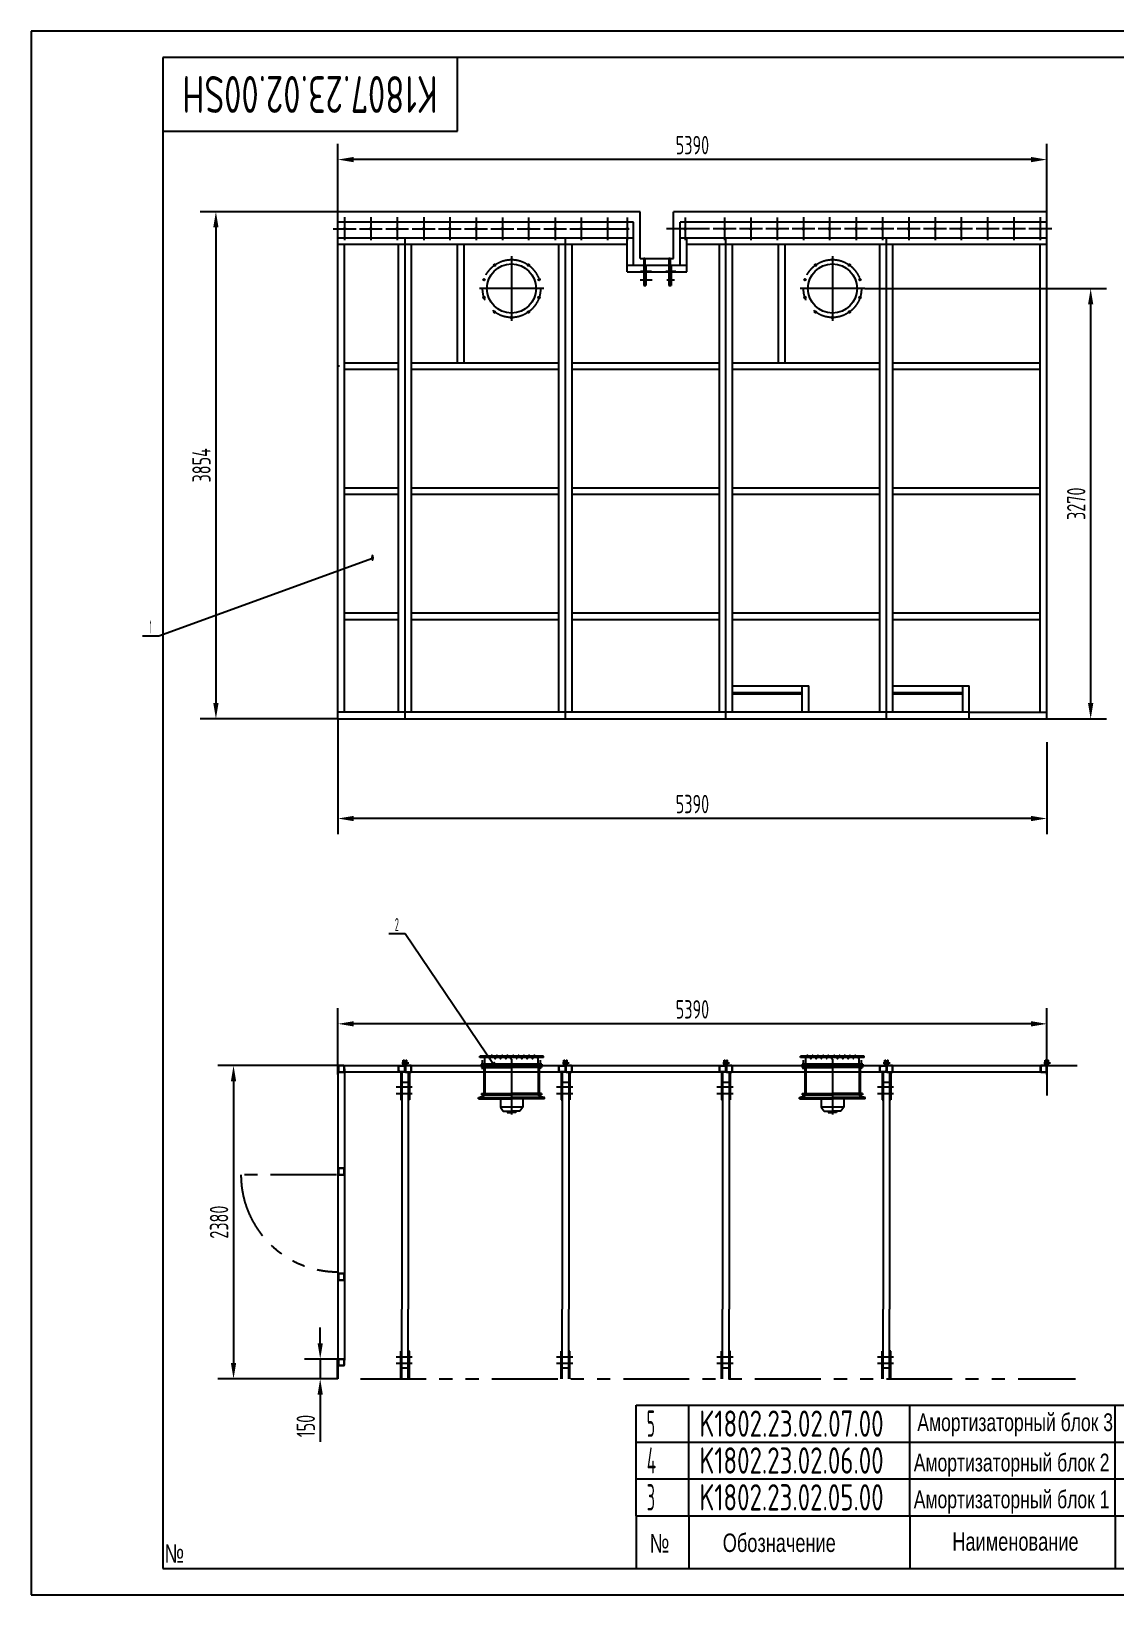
# Model space of a CAD drawing. Header units: millimetres. Extents: x 0 to 16800, y -462 to 11880.
# Drawn here: x 0 to 8246, y 0 to 11880 of the extents above; entities that cross this region are included whole.
import ezdxf
from ezdxf.enums import TextEntityAlignment as Align

# ---------------------------------------------------------------- set-up
doc = ezdxf.new("R2010")
doc.units = ezdxf.units.MM
doc.header["$LTSCALE"] = 400
for name, pattern in [('F', [0.75, 0.5, -0.25]), ('G', [2, 1.25, -0.25, 0.25, -0.25]), ('K', [2.5, 1.25, -0.25, 0.25, -0.25, 0.25, -0.25])]:
    doc.linetypes.add(name, pattern=pattern)
for name, color, linetype in [('01', 7, 'Continuous'), ('02', 1, 'Continuous'), ('04', 2, 'F'), ('05', 4, 'G'), ('07', 6, 'K'), ('08', 1, 'Continuous'), ('11', 3, 'Continuous')]:
    doc.layers.add(name, color=color, linetype=linetype)
doc.styles.get("Standard").update_dxf_attribs({"font": 'isocp', "width": 0.707, "bigfont": 'intecad.shx'})
doc.dimstyles.new('INTE', dxfattribs={"dimscale": 40, "dimtxt": 3.5, "dimasz": 3, "dimexe": 3, "dimexo": 0, "dimgap": 1, "dimtad": 1, "dimdec": 0, "dimdsep": 46, "dimtxsty": 'Standard', "dimcen": 0, "dimclrd": 1, "dimclre": 1, "dimclrt": 3, "dimadec": 0, "dimazin": 0, "dimtfac": 1, "dimtdec": 0, "dimtmove": 0, "dimatfit": 0, "dimfxl": 1, "dimarcsym": 0})

# ---------------------------------------------------------------- blocks, each defined once
blk = doc.blocks.new('wqerqw')
at = {"layer": '01', "color": 7, "linetype": 'Continuous'}
for centre, radius in [((6936, 16718), 187), ((6807, 16896), 6), ((6936, 16938), 6), ((7065, 16896), 6), ((6727, 16786), 6), ((7145, 16786), 6), ((6727, 16650), 6), ((7145, 16650), 6), ((6807, 16540), 6), ((7065, 16540), 6), ((6936, 16498), 6)]:
    blk.add_circle(centre, radius, dxfattribs=at)
at = {"layer": '05', "color": 4, "linetype": 'G'}
for p, q in [((6801, 16904), (6813, 16888)), ((6936, 16948), (6936, 16928)), ((7071, 16904), (7059, 16888)), ((6717, 16789), (6736, 16783)), ((7155, 16789), (7136, 16783)), ((6717, 16647), (6736, 16653)), ((7155, 16647), (7136, 16653)), ((6801, 16532), (6813, 16548)), ((7071, 16532), (7059, 16548)), ((6936, 16488), (6936, 16508))]:
    blk.add_line(p, q, dxfattribs=at)
at = {"layer": '05'}
for p, q in [((6936, 16963), (6936, 16473)), ((7181, 16718), (6691, 16718))]:
    blk.add_line(p, q, dxfattribs=at)
at = {"layer": '05', "color": 4, "linetype": 'G'}
blk.add_circle((6936, 16718), 220, dxfattribs=at)
blk = doc.blocks.new('rewerew')
at = {"layer": '01'}
for centre in [(27407, 13228), (27607, 13228), (27807, 13228), (28009, 13228), (28207, 13228)]:
    blk.add_circle(centre, 6, dxfattribs=at)
at = {"layer": '05'}
for p, q in [((27407, 13315), (27407, 13141)), ((27607, 13315), (27607, 13141)), ((27807, 13315), (27807, 13141)), ((28009, 13315), (28009, 13141)), ((28207, 13315), (28207, 13141)), ((27320, 13228), (27494, 13228)), ((27520, 13228), (27694, 13228)), ((27720, 13228), (27894, 13228)), ((27922, 13228), (28096, 13228)), ((28120, 13228), (28294, 13228))]:
    blk.add_line(p, q, dxfattribs=at)
blk = doc.blocks.new('*D948')
at = {"layer": '08', "color": 1, "lineweight": -2}
for p, q in [((2332, 10509), (2332, 11025)), ((7722, 10509), (7722, 11025)), ((7602, 10905), (2452, 10905))]:
    blk.add_line(p, q, dxfattribs=at)
at = {"layer": '08', "color": 1}
for points in [[(2452, 10925), (2452, 10885), (2332, 10905)], [(7602, 10925), (7602, 10885), (7722, 10905)]]:
    blk.add_solid(points, dxfattribs=at)
at = {"layer": 'Defpoints', "color": 0}
for p in [(2332, 10905), (2332, 10509), (7722, 10509)]:
    blk.add_point(p, dxfattribs=at)
at = {"layer": '08', "color": 3, "insert": (5027, 11015), "char_height": 140, "attachment_point": 5}
blk.add_mtext('5390', dxfattribs=at)
blk = doc.blocks.new('rewr')
at = {"layer": '02'}
h = blk.add_hatch(dxfattribs=at)
h.set_pattern_fill('LINE', color=256, scale=3, angle=45, style=0)
h.set_pattern_definition([(135, (68457.715, 3182.257), (6.735192, 6.735192), [])])
h.paths.add_polyline_path([(34658, 13773), (34696, 13773, -0.414214), (34702, 13767), (34702, 13729, -0.414214), (34696, 13723), (34658, 13723, -0.414214), (34652, 13729), (34652, 13767, -0.414214)])
h.paths.add_polyline_path([(34658, 13770, 0.414214), (34655, 13767), (34655, 13729, 0.414214), (34658, 13726), (34696, 13726, 0.414214), (34699, 13729), (34699, 13767, 0.414214), (34696, 13770)], flags=16)
at = {"layer": '01', "color": 7, "linetype": 'Continuous'}
for p, q in [((34652, 13767), (34652, 13729)), ((34655, 13767), (34655, 13729)), ((34696, 13773), (34658, 13773)), ((34696, 13770), (34658, 13770)), ((34658, 13726), (34696, 13726)), ((34658, 13723), (34696, 13723)), ((34699, 13729), (34699, 13767)), ((34702, 13729), (34702, 13767))]:
    blk.add_line(p, q, dxfattribs=at)
for centre, radius, start, end in [((34658, 13767), 6, 90, 180), ((34658, 13729), 6, 180, 270), ((34658, 13767), 3, 90, 180), ((34658, 13729), 3, 180, 270), ((34696, 13767), 6, 0, 90), ((34696, 13767), 3, 0, 90), ((34696, 13729), 3, 270, 0), ((34696, 13729), 6, 270, 0)]:
    blk.add_arc(centre, radius, start, end, dxfattribs=at)
blk = doc.blocks.new('*D950')
at = {"layer": '08', "color": 1, "lineweight": -2}
for p, q in [((2332, 6655), (2332, 5778)), ((7722, 6478), (7722, 5778)), ((7602, 5898), (2452, 5898))]:
    blk.add_line(p, q, dxfattribs=at)
at = {"layer": '08', "color": 1}
for points in [[(2452, 5918), (2452, 5878), (2332, 5898)], [(7602, 5918), (7602, 5878), (7722, 5898)]]:
    blk.add_solid(points, dxfattribs=at)
at = {"layer": 'Defpoints', "color": 0}
for p in [(2332, 6655), (7722, 6478), (2332, 5898)]:
    blk.add_point(p, dxfattribs=at)
at = {"layer": '08', "color": 3, "insert": (5027, 6008), "char_height": 140, "attachment_point": 5}
blk.add_mtext('5390', dxfattribs=at)
blk = doc.blocks.new('*D951')
at = {"layer": '08', "color": 1, "lineweight": -2}
for p, q in [((2332, 10509), (1284, 10509)), ((1404, 10389), (1404, 6775)), ((2332, 6655), (1284, 6655))]:
    blk.add_line(p, q, dxfattribs=at)
at = {"layer": '08', "color": 1}
for points in [[(1384, 10389), (1424, 10389), (1404, 10509)], [(1384, 6775), (1424, 6775), (1404, 6655)]]:
    blk.add_solid(points, dxfattribs=at)
at = {"layer": 'Defpoints', "color": 0}
for p in [(2332, 10509), (1404, 6655), (2332, 6655)]:
    blk.add_point(p, dxfattribs=at)
at = {"layer": '08', "color": 3, "insert": (1294, 8582), "char_height": 140, "attachment_point": 5, "rotation": 90}
blk.add_mtext('3854', dxfattribs=at)
blk = doc.blocks.new('*D952')
at = {"layer": '08', "color": 1, "lineweight": -2}
for p, q in [((6337, 9925), (8175, 9925)), ((8055, 6775), (8055, 9805)), ((7722, 6655), (8175, 6655))]:
    blk.add_line(p, q, dxfattribs=at)
at = {"layer": '08', "color": 1}
for points in [[(8035, 9805), (8075, 9805), (8055, 9925)], [(8035, 6775), (8075, 6775), (8055, 6655)]]:
    blk.add_solid(points, dxfattribs=at)
at = {"layer": 'Defpoints', "color": 0}
for p in [(6337, 9925), (8055, 9925), (7722, 6655)]:
    blk.add_point(p, dxfattribs=at)
at = {"layer": '08', "color": 3, "insert": (7945, 8290), "char_height": 140, "attachment_point": 5, "rotation": 90}
blk.add_mtext('3270', dxfattribs=at)
blk = doc.blocks.new('*D954')
at = {"layer": '08', "color": 1, "lineweight": -2}
for p, q in [((2332, 3954), (2332, 4458)), ((7722, 3954), (7722, 4458)), ((7602, 4338), (2452, 4338))]:
    blk.add_line(p, q, dxfattribs=at)
at = {"layer": '08', "color": 1}
for points in [[(2452, 4358), (2452, 4318), (2332, 4338)], [(7602, 4358), (7602, 4318), (7722, 4338)]]:
    blk.add_solid(points, dxfattribs=at)
at = {"layer": 'Defpoints', "color": 0}
for p in [(2332, 4338), (2332, 3954), (7722, 3954)]:
    blk.add_point(p, dxfattribs=at)
at = {"layer": '08', "color": 3, "insert": (5027, 4448), "char_height": 140, "attachment_point": 5}
blk.add_mtext('5390', dxfattribs=at)
blk = doc.blocks.new('*D955')
at = {"layer": '08', "color": 1, "lineweight": -2}
for p, q in [((2342, 4021), (1418, 4021)), ((1538, 3901), (1538, 1761)), ((2327, 1641), (1418, 1641))]:
    blk.add_line(p, q, dxfattribs=at)
at = {"layer": '08', "color": 1}
for points in [[(1518, 3901), (1558, 3901), (1538, 4021)], [(1518, 1761), (1558, 1761), (1538, 1641)]]:
    blk.add_solid(points, dxfattribs=at)
at = {"layer": 'Defpoints', "color": 0}
for p in [(2342, 4021), (1538, 1641), (2327, 1641)]:
    blk.add_point(p, dxfattribs=at)
at = {"layer": '08', "color": 3, "insert": (1428, 2831), "char_height": 140, "attachment_point": 5, "rotation": 90}
blk.add_mtext('2380', dxfattribs=at)
blk = doc.blocks.new('*D956')
at = {"layer": '08', "color": 1, "lineweight": -2}
for p, q in [((2197, 1911), (2197, 2031)), ((2327, 1791), (2077, 1791)), ((2197, 1791), (2197, 1641)), ((2322, 1641), (2077, 1641)), ((2197, 1521), (2197, 1163))]:
    blk.add_line(p, q, dxfattribs=at)
at = {"layer": '08', "color": 1}
for points in [[(2177, 1911), (2217, 1911), (2197, 1791)], [(2177, 1521), (2217, 1521), (2197, 1641)]]:
    blk.add_solid(points, dxfattribs=at)
at = {"layer": 'Defpoints', "color": 0}
for p in [(2327, 1791), (2197, 1641), (2322, 1641)]:
    blk.add_point(p, dxfattribs=at)
at = {"layer": '08', "color": 3, "insert": (2087, 1282), "char_height": 140, "attachment_point": 5, "rotation": 90}
blk.add_mtext('150', dxfattribs=at)
blk = doc.blocks.new('weqeqw')
for p, q in [((5931, 16968), (5941, 16968)), ((5931, 16968), (5931, 16718)), ((5941, 16968), (5941, 16718)), ((5963, 16947), (5963, 16718)), ((5971, 16947), (5963, 16947)), ((5971, 16947), (5971, 16718)), ((6169, 16928), (5971, 16928)), ((6169, 16947), (6169, 16718)), ((6177, 16947), (6169, 16947)), ((6177, 16947), (6177, 16718)), ((6177, 16947), (6177, 16718)), ((5931, 16468), (5931, 16718)), ((5941, 16468), (5941, 16718)), ((5963, 16489), (5963, 16718)), ((5971, 16489), (5971, 16718)), ((6169, 16489), (6169, 16718)), ((6177, 16489), (6177, 16718)), ((6177, 16489), (6177, 16718)), ((5931, 16468), (5941, 16468)), ((5971, 16489), (5963, 16489)), ((6169, 16508), (5971, 16508)), ((6177, 16489), (6169, 16489))]:
    blk.add_line(p, q)
for centre, start, end in [((6037, 16983), 188.968, 220.2792), ((6037, 16453), 139.7208, 171.032)]:
    blk.add_arc(centre, 97.8, start, end)
at = {"layer": '01', "color": 7, "linetype": 'Continuous'}
for p, q in [((6185, 16948), (6185, 16488)), ((6195, 16948), (6185, 16948)), ((6195, 16948), (6195, 16488)), ((6195, 16920), (6245, 16920)), ((6244, 16919), (6260, 16894)), ((6244, 16879), (6260, 16854)), ((6245, 16960), (6245, 16476)), ((6245, 16960), (6255, 16960)), ((6255, 16960), (6255, 16476)), ((6260, 16894), (6260, 16888)), ((5931, 16804), (5869, 16804)), ((6244, 16839), (6260, 16814)), ((6244, 16799), (6260, 16774)), ((6244, 16759), (6260, 16734)), ((6260, 16854), (6260, 16848)), ((6260, 16814), (6260, 16808)), ((6260, 16774), (6260, 16768)), ((5931, 16633), (5869, 16633)), ((6244, 16714), (6260, 16689)), ((6244, 16675), (6260, 16650)), ((6244, 16635), (6260, 16610)), ((6260, 16734), (6260, 16728)), ((6260, 16689), (6260, 16683)), ((6260, 16650), (6260, 16644)), ((6195, 16516), (6245, 16516)), ((6244, 16595), (6260, 16570)), ((6244, 16555), (6260, 16530)), ((6260, 16610), (6260, 16604)), ((6260, 16570), (6260, 16564)), ((6260, 16530), (6260, 16524)), ((6195, 16488), (6185, 16488)), ((6245, 16476), (6255, 16476))]:
    blk.add_line(p, q, dxfattribs=at)
at = {"layer": '01'}
for p, q in [((5869, 16804), (5837, 16782)), ((5837, 16782), (5837, 16718)), ((5869, 16804), (5869, 16633)), ((5837, 16750), (5829, 16750)), ((5829, 16750), (5829, 16718)), ((5829, 16686), (5829, 16718)), ((5837, 16686), (5829, 16686)), ((5837, 16654), (5837, 16718)), ((5869, 16633), (5837, 16654))]:
    blk.add_line(p, q, dxfattribs=at)
at = {"layer": '01', "color": 7, "linetype": 'Continuous'}
for centre in [(6241, 16917), (6241, 16877), (6241, 16837), (6241, 16797), (6241, 16757), (6241, 16713), (6241, 16674), (6241, 16634), (6241, 16594), (6241, 16554)]:
    blk.add_circle(centre, 2.89, dxfattribs=at)
at = {"layer": '04', "color": 2, "linetype": 'F'}
for p, q in [((6177, 16920), (5963, 16920)), ((6177, 16516), (5963, 16516))]:
    blk.add_line(p, q, dxfattribs=at)
at = {"layer": '05'}
blk.add_line((6160, 16938), (6190, 16938), dxfattribs=at)
at = {"layer": '05', "color": 4, "linetype": 'G'}
for p, q in [((6189, 16938), (6225, 16938)), ((6233, 16718), (5812, 16718)), ((6158, 16498), (6197, 16498)), ((6189, 16498), (6225, 16498))]:
    blk.add_line(p, q, dxfattribs=at)
blk = doc.blocks.new('rewrewrwerwe')
at = {"layer": '01'}
for p, q in [((3474, 3004), (3474, 2794)), ((3482, 3004), (3482, 1203)), ((3532, 3004), (3532, 1203)), ((3540, 3004), (3540, 2794)), ((3482, 674), (3482, 1203)), ((3532, 674), (3532, 1203)), ((3474, 674), (3474, 884)), ((3540, 674), (3540, 884))]:
    blk.add_line(p, q, dxfattribs=at)
at = {"layer": '01', "color": 7, "linetype": 'Continuous'}
for p, q in [((3532, 2924), (3482, 2924)), ((3474, 2794), (3482, 2794)), ((3540, 2794), (3532, 2794)), ((3474, 884), (3482, 884)), ((3540, 884), (3532, 884)), ((3532, 754), (3482, 754))]:
    blk.add_line(p, q, dxfattribs=at)
at = {"layer": '05', "color": 142, "linetype": 'G'}
for p, q in [((3562, 2889), (3439, 2889)), ((3562, 2839), (3439, 2839)), ((3562, 839), (3439, 839)), ((3562, 789), (3439, 789))]:
    blk.add_line(p, q, dxfattribs=at)
blk = doc.blocks.new('*U980', base_point=(251.96, 168.31))
at = {"layer": '01'}
for p, q in [((251.96, 168.31), (251.96, 182.31)), ((195.96, 168.31), (251.96, 168.31))]:
    blk.add_line(p, q, dxfattribs=at)
blk = doc.blocks.new('*U981')
at = {"layer": '04'}
blk.add_blockref('*U980', (0, 0), dxfattribs=at)
blk = doc.blocks.new('*U982')
at = {"layer": '01'}
for points in [[(415, 292), (25, 292)], [(25, 292), (25, 5)], [(415, 5), (415, 292)], [(25, 5), (415, 5)]]:
    blk.add_lwpolyline(points, dxfattribs=at)
at = {"layer": '02'}
for points in [[(420, 297), (0, 297)], [(0, 297), (0, 0)], [(420, 0), (420, 297)], [(0, 0), (420, 0)]]:
    blk.add_lwpolyline(points, dxfattribs=at)
blk = doc.blocks.new('*U989')
at = {"layer": '01'}
for p, q in [((0, -280), (0, 0)), ((4800, -280), (4800, 0))]:
    blk.add_line(p, q, dxfattribs=at)
at = {"layer": '02'}
for p, q in [((0, 0), (400, 0)), ((400, -280), (400, 0)), ((400, 0), (2080, 0)), ((2080, -280), (2080, 0)), ((2080, 0), (3640, 0)), ((3640, -280), (3640, 0)), ((3640, 0), (4040, 0)), ((4040, -280), (4040, 0)), ((4040, 0), (4800, 0))]:
    blk.add_line(p, q, dxfattribs=at)
blk = doc.blocks.new('*U990')
at = {"layer": '01'}
for p, q in [((0, -280), (0, 0)), ((4800, -280), (4800, 0))]:
    blk.add_line(p, q, dxfattribs=at)
at = {"layer": '02'}
for p, q in [((0, 0), (400, 0)), ((400, -280), (400, 0)), ((400, 0), (2080, 0)), ((2080, -280), (2080, 0)), ((2080, 0), (3640, 0)), ((3640, -280), (3640, 0)), ((3640, 0), (4040, 0)), ((4040, -280), (4040, 0)), ((4040, 0), (4800, 0))]:
    blk.add_line(p, q, dxfattribs=at)
blk = doc.blocks.new('*U991')
at = {"layer": '01'}
for p, q in [((0, -280), (0, 0)), ((0, 0), (400, 0)), ((400, 0), (2080, 0)), ((2080, 0), (3640, 0)), ((3640, 0), (4040, 0)), ((4040, 0), (4800, 0)), ((4800, -280), (4800, 0))]:
    blk.add_line(p, q, dxfattribs=at)
at = {"layer": '02'}
for p, q in [((400, -280), (400, 0)), ((2080, -280), (2080, 0)), ((3640, -280), (3640, 0)), ((4040, -280), (4040, 0))]:
    blk.add_line(p, q, dxfattribs=at)

msp = doc.modelspace()

# ---------------------------------------------------------------- linework, layer by layer
for p, q in [((4600, 600), (9385.1, 600)), ((4600, 600), (4600, 200)), ((5000, 600), (5000, 200)), ((6680, 600), (6680, 200)), ((8240, 600), (8240, 200))]:
    msp.add_line(p, q)
at = {"layer": '01', "color": 7, "linetype": 'Continuous'}
for p, q in [((2331.9, 6655.2), (2331.9, 10508.9)), ((4629.9, 10508.9), (2331.9, 10508.9)), ((4629.9, 10153.3), (4629.9, 10508.9)), ((7721.9, 10508.9), (4883.9, 10508.9)), ((4883.9, 10153.3), (4883.9, 10508.9)), ((7721.9, 6655.2), (7721.9, 10508.9)), ((4579.9, 10428.9), (2331.9, 10428.9)), ((4579.9, 10103.3), (4579.9, 10428.9)), ((7721.9, 10428.9), (4933.9, 10428.9)), ((4933.9, 10103.3), (4933.9, 10428.9)), ((4579.9, 10308.9), (2331.9, 10308.9)), ((4529.9, 10258.9), (2331.9, 10258.9)), ((2381.9, 6705.2), (2381.9, 10258.9)), ((2791.9, 6705.2), (2791.9, 10258.9)), ((2841.9, 6655.2), (2841.9, 10308.9)), ((2891.9, 6705.2), (2891.9, 10258.9)), ((3241.9, 9358.9), (3241.9, 10258.9)), ((3291.9, 9358.9), (3291.9, 10258.9)), ((4011.9, 6705.2), (4011.9, 10258.9)), ((4061.9, 6655.2), (4061.9, 10308.9)), ((4111.9, 6705.2), (4111.9, 10258.9)), ((4529.9, 10053.3), (4529.9, 10308.9)), ((7721.9, 10308.9), (4933.9, 10308.9)), ((4983.9, 10053.3), (4983.9, 10308.9)), ((7721.9, 10258.9), (4983.9, 10258.9)), ((5231.9, 6705.2), (5231.9, 10258.9)), ((5281.9, 6655.2), (5281.9, 10308.9)), ((5331.9, 6705.2), (5331.9, 10258.9)), ((5681.9, 9358.9), (5681.9, 10258.9)), ((5731.9, 9358.9), (5731.9, 10258.9)), ((6451.9, 6705.2), (6451.9, 10258.9)), ((6501.9, 6655.2), (6501.9, 10308.9)), ((6551.9, 6705.2), (6551.9, 10258.9)), ((7671.9, 6705.2), (7671.9, 10258.9)), ((4529.9, 10103.3), (4656.9, 10103.3)), ((4629.9, 10153.3), (4883.9, 10153.3)), ((4656.9, 10155.9), (4656.9, 10103.3)), ((4656.9, 10155.9), (4664.9, 10155.9)), ((4656.9, 10103.3), (4848.9, 10103.3)), ((4664.9, 10155.9), (4664.9, 10103.3)), ((4664.9, 10103.3), (4848.9, 10103.3)), ((4848.9, 10155.9), (4848.9, 10103.3)), ((4848.9, 10155.9), (4856.9, 10155.9)), ((4848.9, 10103.3), (4983.9, 10103.3)), ((4856.9, 10155.9), (4856.9, 10103.3)), ((4529.9, 10053.3), (4656.9, 10053.3)), ((4656.9, 10053.3), (4848.9, 10053.3)), ((4848.9, 10053.3), (4983.9, 10053.3)), ((2791.9, 9358.9), (2381.9, 9358.9)), ((2791.9, 9308.9), (2381.9, 9308.9)), ((4011.9, 9358.9), (2891.9, 9358.9)), ((4011.9, 9308.9), (2891.9, 9308.9)), ((5231.9, 9358.9), (4111.9, 9358.9)), ((5231.9, 9308.9), (4111.9, 9308.9)), ((6451.9, 9358.9), (5331.9, 9358.9)), ((6451.9, 9308.9), (5331.9, 9308.9)), ((7671.9, 9358.9), (6551.9, 9358.9)), ((7671.9, 9308.9), (6551.9, 9308.9)), ((2791.9, 8408.9), (2381.9, 8408.9)), ((2791.9, 8358.9), (2381.9, 8358.9)), ((4011.9, 8408.9), (2891.9, 8408.9)), ((4011.9, 8358.9), (2891.9, 8358.9)), ((5231.9, 8408.9), (4111.9, 8408.9)), ((5231.9, 8358.9), (4111.9, 8358.9)), ((6451.9, 8408.9), (5331.9, 8408.9)), ((6451.9, 8358.9), (5331.9, 8358.9)), ((7671.9, 8408.9), (6551.9, 8408.9)), ((7671.9, 8358.9), (6551.9, 8358.9)), ((2791.9, 7458.9), (2381.9, 7458.9)), ((2791.9, 7408.9), (2381.9, 7408.9)), ((4011.9, 7458.9), (2891.9, 7458.9)), ((4011.9, 7408.9), (2891.9, 7408.9)), ((5231.9, 7458.9), (4111.9, 7458.9)), ((5231.9, 7408.9), (4111.9, 7408.9)), ((6451.9, 7458.9), (5331.9, 7458.9)), ((6451.9, 7408.9), (5331.9, 7408.9)), ((7671.9, 7458.9), (6551.9, 7458.9)), ((7671.9, 7408.9), (6551.9, 7408.9)), ((5331.9, 6905.2), (5911.9, 6905.2)), ((5861.9, 6705.2), (5861.9, 6905.2)), ((5911.9, 6705.2), (5911.9, 6905.2)), ((6551.9, 6905.2), (7131.9, 6905.2)), ((7081.9, 6705.2), (7081.9, 6905.2)), ((7131.9, 6655.2), (7131.9, 6905.2)), ((5331.9, 6855.2), (5861.9, 6855.2)), ((5331.9, 6845.2), (5861.9, 6845.2)), ((6551.9, 6855.2), (7081.9, 6855.2)), ((6551.9, 6845.2), (7081.9, 6845.2)), ((5911.9, 6705.2), (2331.9, 6705.2)), ((2331.9, 6655.2), (5341.9, 6655.2)), ((5341.9, 6655.2), (7131.9, 6655.2)), ((7131.9, 6705.2), (5911.9, 6705.2)), ((7071.9, 6655.2), (7721.9, 6655.2)), ((7131.9, 6705.2), (7721.9, 6705.2)), ((2828.9, 4021), (2828.9, 4061)), ((2836.9, 4021), (2836.9, 4061)), ((2846.9, 4021), (2846.9, 4061)), ((2854.9, 4021), (2854.9, 4061)), ((4048.9, 4021), (4048.9, 4061)), ((4056.9, 4021), (4056.9, 4061)), ((4066.9, 4021), (4066.9, 4061)), ((4074.9, 4021), (4074.9, 4061)), ((5268.9, 4021), (5268.9, 4061)), ((5276.9, 4021), (5276.9, 4061)), ((5286.9, 4021), (5286.9, 4061)), ((5294.9, 4021), (5294.9, 4061)), ((6488.9, 4021), (6488.9, 4061)), ((6496.9, 4021), (6496.9, 4061)), ((6506.9, 4021), (6506.9, 4061)), ((6514.9, 4021), (6514.9, 4061)), ((7708.9, 4021), (7708.9, 4061)), ((7716.9, 4021), (7716.9, 4061)), ((7726.9, 4021), (7726.9, 4061)), ((7734.9, 4021), (7734.9, 4061)), ((2331.9, 4015), (2331.9, 1783.6)), ((2375.9, 4021), (7677.9, 4021)), ((7677.9, 3971), (2375.9, 3971)), ((2381.9, 3996), (2381.9, 1781.4)), ((2816.9, 3971), (2816.9, 3068.4)), ((2866.9, 3971), (2866.9, 3068.4)), ((4048.9, 4021), (4056.9, 4021)), ((4066.9, 4021), (4074.9, 4021)), ((5268.9, 4021), (5276.9, 4021)), ((5286.9, 4021), (5294.9, 4021)), ((6488.9, 4021), (6496.9, 4021)), ((6506.9, 4021), (6514.9, 4021)), ((2866.9, 3891), (2816.9, 3891)), ((2808.9, 3761), (2816.9, 3761)), ((2874.9, 3761), (2866.9, 3761)), ((2816.9, 3068.4), (2816.9, 2568.4)), ((2866.9, 3068.4), (2866.9, 2568.4)), ((2326.9, 1791), (2326.9, 1641)), ((2326.9, 1791), (2331.9, 1791)), ((2808.9, 1851), (2816.9, 1851)), ((2874.9, 1851), (2866.9, 1851)), ((2331.9, 1747), (2331.9, 1641)), ((2866.9, 1721), (2816.9, 1721)), ((2331.9, 1641), (2326.9, 1641))]:
    msp.add_line(p, q, dxfattribs=at)
at = {"layer": '01'}
for p, q in [((4672.9, 10053.3), (4848.9, 10053.3)), ((2828.9, 4061), (2836.9, 4061)), ((2846.9, 4061), (2854.9, 4061)), ((4048.9, 4061), (4056.9, 4061)), ((4066.9, 4061), (4074.9, 4061)), ((5268.9, 4061), (5276.9, 4061)), ((5286.9, 4061), (5294.9, 4061)), ((6488.9, 4061), (6496.9, 4061)), ((6506.9, 4061), (6514.9, 4061)), ((7708.9, 4061), (7716.9, 4061)), ((7726.9, 4061), (7734.9, 4061)), ((2808.9, 3971), (2808.9, 3761)), ((2874.9, 3971), (2874.9, 3761)), ((7726.9, 4021), (7734.9, 4021)), ((2816.9, 2568.4), (2816.9, 2170.5)), ((2866.9, 2568.4), (2866.9, 2170.5)), ((2816.9, 1641), (2816.9, 2170.5)), ((2866.9, 1641), (2866.9, 2170.5)), ((2808.9, 1641), (2808.9, 1851)), ((2874.9, 1641), (2874.9, 1851))]:
    msp.add_line(p, q, dxfattribs=at)
for centre in [(3381.9, 10378.9), (3581.9, 10378.9), (3781.9, 10378.9), (3983.8, 10378.9), (4181.9, 10378.9), (4381.9, 10378.9), (4531.9, 10378.9), (4972, 10378.9), (5271.9, 10378.9), (5471.9, 10378.9), (5671.9, 10378.9)]:
    msp.add_circle(centre, 6, dxfattribs=at)
at = {"layer": '02'}
for p, q in [((2594.5, 7874.7), (970, 7284.3)), ((970, 7284.3), (846, 7284.3)), ((2841.9, 5022.4), (2717.9, 5022.4)), ((3520.7, 4020.7), (2841.9, 5022.4))]:
    msp.add_line(p, q, dxfattribs=at)
at = {"layer": '04', "color": 2, "linetype": 'F'}
for p, q in [((4656.9, 10103.3), (4656.9, 9947.3)), ((4664.9, 10103.3), (4664.9, 9947.3)), ((4848.9, 10103.3), (4848.9, 9947.3)), ((4856.9, 10103.3), (4856.9, 9947.3)), ((4664.9, 10097.3), (4672.9, 10097.3)), ((4672.9, 10097.3), (4672.9, 9947.3)), ((4856.9, 10097.3), (4864.9, 10097.3)), ((4864.9, 10097.3), (4864.9, 9947.3)), ((4656.9, 9947.3), (4672.9, 9947.3)), ((4848.9, 9947.3), (4864.9, 9947.3))]:
    msp.add_line(p, q, dxfattribs=at)
at = {"layer": '04'}
msp.add_line((2343.9, 9335.2), (2331.9, 9335.2), dxfattribs=at)
at = {"layer": '05'}
for p, q in [((3381.9, 10465.9), (3381.9, 10291.9)), ((3581.9, 10465.9), (3581.9, 10291.9)), ((3781.9, 10465.9), (3781.9, 10291.9)), ((3983.8, 10465.9), (3983.8, 10291.9)), ((4181.9, 10465.9), (4181.9, 10291.9)), ((4381.9, 10465.9), (4381.9, 10291.9)), ((4531.9, 10465.9), (4531.9, 10291.9)), ((4972, 10465.9), (4972, 10291.9)), ((5271.9, 10465.9), (5271.9, 10291.9)), ((5471.9, 10465.9), (5471.9, 10291.9)), ((5671.9, 10465.9), (5671.9, 10291.9)), ((3294.9, 10378.9), (3468.9, 10378.9)), ((3494.9, 10378.9), (3668.9, 10378.9)), ((3694.9, 10378.9), (3868.9, 10378.9)), ((3896.8, 10378.9), (4070.8, 10378.9)), ((4094.9, 10378.9), (4545, 10378.9)), ((4958.9, 10378.9), (4830.2, 10378.9)), ((5157, 10378.9), (4983, 10378.9)), ((5358.9, 10378.9), (5184.9, 10378.9)), ((5558.9, 10378.9), (5384.9, 10378.9)), ((5758.9, 10378.9), (5584.9, 10378.9)), ((4629, 9992.3), (4719.7, 9992.3)), ((4631.2, 10057.3), (4716, 10057.3)), ((4824.6, 10057.3), (4901.9, 10057.3)), ((4831.5, 9992.3), (4891.7, 9992.3)), ((2818.1, 4041), (2870.1, 4041)), ((4038.1, 4041), (4090.1, 4041)), ((5258.1, 4041), (5310.1, 4041)), ((6478.1, 4041), (6530.1, 4041)), ((7698.1, 4041), (7750.1, 4041))]:
    msp.add_line(p, q, dxfattribs=at)
at = {"layer": '05', "color": 142, "linetype": 'G'}
for p, q in [((2896.7, 3856), (2773.8, 3856)), ((2896.7, 3806), (2773.8, 3806)), ((2896.7, 1806), (2773.8, 1806)), ((2896.7, 1756), (2773.8, 1756))]:
    msp.add_line(p, q, dxfattribs=at)
at = {"layer": '07', "color": 6, "linetype": 'K'}
for p, q in [((7721.9, 4021), (7951.5, 4021)), ((7721.9, 4021), (7721.9, 3793.9)), ((2320.2, 3190.2), (1594.4, 3191)), ((2502.5, 1641), (7939.7, 1641))]:
    msp.add_line(p, q, dxfattribs=at)
msp.add_arc((2331.9, 3191), 737.5, 180, 270, dxfattribs=at)

# ---------------------------------------------------------------- block references
at = {"layer": '01', "color": 7, "linetype": 'Continuous', "xscale": -1}
for p, rotation in [((-13066.4, -2163.6), 270.0000000000001), ((-10626.4, -2163.6), 270)]:
    msp.add_blockref('weqeqw', p, dxfattribs=dict(at, rotation=rotation))
at = {"layer": '01', "color": 7, "linetype": 'Continuous'}
for p in [(-32320.1, -9752.4), (-31810.1, -9752.4), (-30590.1, -9752.4), (-29370.1, -9752.4), (-28150.1, -9752.4), (-26980.1, -9752.4), (-32320.1, -10532.4), (-32320.1, -11332.4), (-32320.1, -11982.4)]:
    msp.add_blockref('rewr', p, dxfattribs=at)
at = {"layer": '01', "color": 7, "linetype": 'Continuous', "xscale": -1}
for p in [(37493.9, -9752.4), (38713.9, -9752.4), (39933.9, -9752.4), (41153.9, -9752.4)]:
    msp.add_blockref('rewr', p, dxfattribs=at)
at = {"layer": '04'}
for p in [(554.5, 967.2), (1774.5, 967.2), (2994.5, 967.2)]:
    msp.add_blockref('rewrewrwerwe', p, dxfattribs=at)
at = {"layer": '07'}
for name, p in [('rewerew', (-25024.8, -2848.8)), ('wqerqw', (-3284.1, -6792.9)), ('wqerqw', (-844.1, -6792.9))]:
    msp.add_blockref(name, p, dxfattribs=at)
at = {"layer": '07', "xscale": -1}
for p in [(34078.5, -2848.8), (35078.5, -2848.8)]:
    msp.add_blockref('rewerew', p, dxfattribs=at)
at = {"layer": '11', "xscale": 40, "yscale": 40, "zscale": 40}
msp.add_blockref('*U982', (0, 0), dxfattribs=at)
at = {"layer": '11', "xscale": 40, "yscale": 40}
msp.add_blockref('*U981', (3240, 11120), dxfattribs=at)
at = {"layer": '11'}
for name, p in [('*U991', (4600, 1440)), ('*U990', (4600, 1160)), ('*U989', (4600, 880))]:
    msp.add_blockref(name, p, dxfattribs=at)

# ---------------------------------------------------------------- texts
at = {"layer": '02', "width": 0.605172}
for p, p2 in [((2582.5, 7854.7), (2606.5, 7854.7)), ((3508.7, 4000.7), (3532.7, 4000.7))]:
    msp.add_text('●', height=40, dxfattribs=at).set_placement(p, p2, align=Align.FIT)
at = {"layer": '11', "width": 0.696347}
msp.add_text('K1807.23.02.00SH', height=280, rotation=180, dxfattribs=at).set_placement((3090.5, 11540), (1149.5, 11540), align=Align.FIT)
at = {"layer": '11'}
for s, height, width, p, p2 in [('1', 99, 0.404, (901, 7304.3), (915, 7304.3)), ('2', 99, 0.511565, (2764.4, 5042.4), (2795.3, 5042.4)), ('5', 200, 0.527686, (4680, 1200), (4742.4, 1200)), ('K1802.23.02.07.00', 200, 0.696454, (5080, 1200), (6480.7, 1200)), ('4', 200, 0.543846, (4680, 920), (4750.7, 920)), ('K1802.23.02.06.00', 200, 0.696454, (5080, 920), (6480.7, 920)), ('3', 200, 0.527686, (4680, 640), (4742.4, 640)), ('K1802.23.02.05.00', 200, 0.696454, (5080, 640), (6480.7, 640))]:
    msp.add_text(s, height=height, dxfattribs=dict(at, width=width)).set_placement(p, p2, align=Align.FIT)
at = {"layer": '11', "attachment_point": 1}
for s, insert, char_height in [('{\\fArial|b0|i0|c204|p34;Амортизаторный блок 3}', (6736.9, 1378.1), 135), ('{\\fArial|b0|i0|c204|p34;Амортизаторный блок 2}', (6710, 1072.1), 135), ('{\\fArial|b0|i0|c204|p34;Амортизаторный блок 1}', (6710, 792.1), 135), ('{\\fArial|b0|i0|c204|p34;\\C0;№}', (1013.8, 382.9), 140), ('{\\fArial|b0|i0|c204|p34;\\C0;№}', (1013.8, 382.9), 140), ('{\\fArial|b0|i0|c204|p34;\\C0;№}', (1013.8, 382.9), 140), ('{\\fArial|b0|i0|c204|p34;\\C0;№}', (4702.8, 460.5), 140), ('{\\fArial|b0|i0|c204|p34;\\C0;Обозначение}', (5257.5, 464.9), 140), ('{\\fArial|b0|i0|c204|p34;\\C0;Наименование}', (7003.1, 474.4), 140)]:
    msp.add_mtext(s, dxfattribs=dict(at, insert=insert, char_height=char_height))

# ---------------------------------------------------------------- dimensions: what is measured, and where the dimension line sits
at = {"layer": '08'}
for base, p1, p2, picture, middle in [((2331.9, 10904.7), (7721.9, 10508.9), (2331.9, 10508.9), '*D948', (5026.9, 11014.7)), ((2331.9, 5897.7), (7721.9, 6477.9), (2331.9, 6655.2), '*D950', (5026.9, 6007.7)), ((2331.9, 4338.2), (7721.9, 3953.8), (2331.9, 3953.8), '*D954', (5026.9, 4448.2))]:
    dim = msp.add_linear_dim(base=base, p1=p1, p2=p2, dimstyle='INTE', dxfattribs=at)
    dim.commit()
    dim.dimension.update_dxf_attribs({"geometry": picture, "text_midpoint": middle})
for base, p1, p2, picture, middle in [((1404.4, 6655.2), (2331.9, 10508.9), (2331.9, 6655.2), '*D951', (1294.4, 8582.1)), ((8054.7, 9925.3), (7721.9, 6655.2), (6337.1, 9925.3), '*D952', (7944.7, 8290.3)), ((1538.4, 1641), (2341.6, 4021), (2326.9, 1641), '*D955', (1428.3, 2831)), ((2197.1, 1641), (2326.9, 1791), (2321.5, 1641), '*D956', (2087.1, 1281.8))]:
    dim = msp.add_linear_dim(base=base, p1=p1, p2=p2, angle=90, dimstyle='INTE', dxfattribs=at)
    dim.commit()
    dim.dimension.update_dxf_attribs({"geometry": picture, "text_midpoint": middle})

doc.saveas('drawing.dxf')
